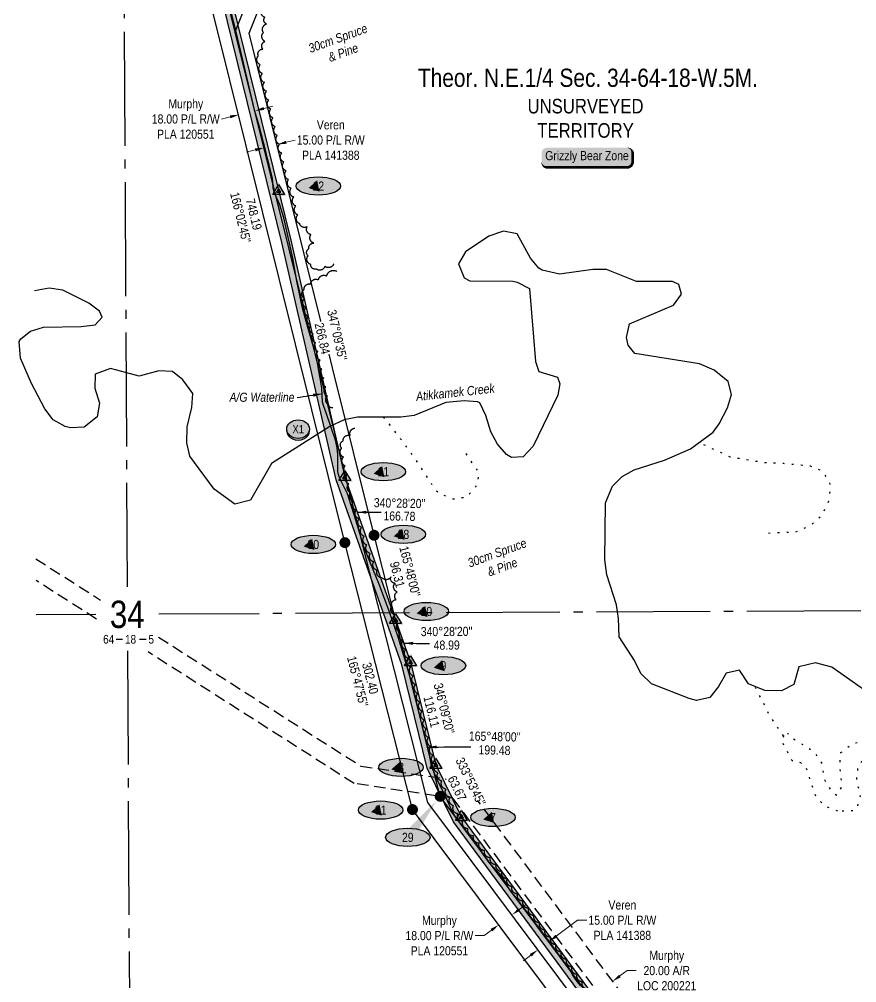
# Model space of a CAD drawing. Extents: x 522460 to 527368, y 6046501 to 6050026.
# Drawn here: x 523470 to 524389, y 6047888 to 6048945 of the extents above; entities that cross this region are included whole.
import ezdxf
from ezdxf.enums import TextEntityAlignment as Align

# ---------------------------------------------------------------- set-up
doc = ezdxf.new("R2010")
doc.units = 0
doc.header["$LTSCALE"] = 5
doc.header["$PDSIZE"] = 0.5
for name, pattern in [('0', [1, 1, 0]), ('foc-ACCESSROAD', [3.75, 2.5, -1.25]), ('foc-QUARTERLINE', [33, 25, -3, 2, -3]), ('foc-WHEELTRACKS', [2, 0.4, -1.6])]:
    doc.linetypes.add(name, pattern=pattern)
doc.layers.get('Defpoints').update_dxf_attribs({"color": 9})
for name, color, linetype in [('10', 1, 'Continuous'), ('9', 3, 'Continuous'), ('AS-PIPE-AG', 44, 'Continuous'), ('AS-PIPE-UG-T', 44, 'Continuous'), ('AS-WILDLIFE-BLOCK', 131, 'Continuous'), ('C-AR', 13, 'foc-ACCESSROAD'), ('C-RW', 13, 'Continuous'), ('C-SYMBOL', 7, 'Continuous'), ('F-RW', 190, 'Continuous'), ('L-BD1', 253, 'Continuous'), ('L-MON', 1, 'Continuous'), ('L-SECLBL', 7, 'Continuous'), ('L-SECQ', 8, 'foc-QUARTERLINE'), ('L-UNS-T', 3, 'Continuous'), ('P-CROSSINGS', 250, 'Continuous'), ('P-ELEVATION', 7, 'Continuous'), ('P-PROPOSED', 10, 'Continuous'), ('P-PROPOSED-H', 21, 'Continuous'), ('P-STATION', 7, 'Continuous'), ('T-BUSH', 110, '0'), ('T-BUSH-T', 110, 'Continuous'), ('T-WATER', 160, 'Continuous'), ('T-WATER-P3', 160, 'foc-WHEELTRACKS'), ('T-WATER-T', 170, 'Continuous')]:
    doc.layers.add(name, color=color, linetype=linetype)
for name, color, linetype, lineweight in [('C-AR-T', 13, 'Continuous', 9), ('C-RW-T', 13, 'Continuous', 9), ('F-RW-T', 190, 'Continuous', 9)]:
    doc.layers.add(name, color=color, linetype=linetype, lineweight=lineweight)
doc.styles.add('175L', font='ARIALN.TTF', dxfattribs={"height": 20})
doc.styles.add('80', font='ARIALN.TTF', dxfattribs={"height": 10})
doc.styles.add('80CG', font='ARIALN.TTF', dxfattribs={"height": 10})
doc.styles.add('80L', font='ARIALN.TTF', dxfattribs={"height": 10})
doc.styles.add('Crossing', font='ARIALN.TTF', dxfattribs={"height": 10})
doc.styles.add('foc-LtypeFont', font='ARIALN.TTF', dxfattribs={"height": 7.35})
doc.styles.add('SIMPLEX', font='ARIALN.TTF')
doc.linetypes.add('foc-TOPO-flowdirection-NOLINE', pattern='A,0,[">",foc-LtypeFont,S=0.3,R=0,X=0,Y=-0.945],-20,[">",foc-LtypeFont,S=0.3,R=0,X=0,Y=-0.945],0', length=20)
doc.dimstyles.new('Compass 5 000', dxfattribs={"dimscale": 5, "dimtxt": 9, "dimasz": 2, "dimexe": 0.2, "dimexo": 0.0625, "dimgap": 0.5, "dimtad": 0, "dimtih": 1, "dimtoh": 1, "dimzin": 0, "dimdsep": 46, "dimtxsty": '80CG', "dimcen": 0.1, "dimse1": 1, "dimse2": 1, "dimclrd": 256, "dimclrt": 256, "dimaunit": 1, "dimadec": 4, "dimazin": 0, "dimtfac": 0.06, "dimtofl": 0, "dimtmove": 0, "dimatfit": 1, "dimfxl": 0.2, "dimtolj": 1, "dimtzin": 0, "dimlwd": -1, "dimarcsym": 0})

# ---------------------------------------------------------------- blocks, each defined once
blk = doc.blocks.new('fdia')
at = {"color": 255, "const_width": 1}
blk.add_lwpolyline([(-0.5, 0, 1), (0.5, 0, 1)], format="xyb", close=True, dxfattribs=at)
blk = doc.blocks.new('Fdiaa')
blk.add_blockref('fdia', (0, 0))
blk = doc.blocks.new('fdib')
at = {"color": 1, "const_width": 1.6}
blk.add_lwpolyline([(-0.4, 0, 1), (0.4, 0, 1)], format="xyb", close=True, dxfattribs=at)
at = {"color": 1}
blk.add_circle((0, 0), 0.8, dxfattribs=at)
blk = doc.blocks.new('Fdibb')
blk.add_blockref('fdib', (0, 0))
blk = doc.blocks.new('fdicc')
for name in ['Fdibb', 'Fdiaa']:
    blk.add_blockref(name, (0, 0))
blk = doc.blocks.new('FDI')
blk.add_blockref('fdicc', (0, 0))
blk = doc.blocks.new('L-SECLBL')
at = {"layer": '9', "color": 7}
for p, q in [((-5.1, -27.8), (-12.3, -27.8)), ((20.7, -27.8), (13.5, -27.8))]:
    blk.add_line(p, q, dxfattribs=at)
at = {"layer": '10', "color": 2, "style": 'SIMPLEX'}
blk.add_attdef('SEC', text='', height=30, dxfattribs=at).set_placement((0, 0), align=Align.MIDDLE)
at = {"layer": '10', "color": 5, "style": '80L'}
blk.add_attdef('TWP', text='', height=9.5, dxfattribs=at).set_placement((-14.4, -27.4), align=Align.MIDDLE_RIGHT)
blk.add_attdef('RGE', text='', height=9.5, dxfattribs=at).set_placement((3.6, -27.4), align=Align.MIDDLE_CENTER)
blk.add_attdef('MER', text='', height=9.5, dxfattribs=at).set_placement((23.2, -27.4), align=Align.MIDDLE_LEFT)
blk = doc.blocks.new('*D372')
at = {"layer": 'C-RW-T', "transparency": 16777216}
for p, q in [((524018.6, 6047968.1), (524026.6, 6047974)), ((523988.2, 6047945.3), (523980.1, 6047939.3)), ((523980.1, 6047939.3), (523970.1, 6047939.3))]:
    blk.add_line(p, q, dxfattribs=at)
for points in [[(524017.6, 6047969.4), (524019.6, 6047966.7), (524010.6, 6047962.1)], [(523987.2, 6047946.7), (523989.2, 6047944), (523996.2, 6047951.3)]]:
    blk.add_solid(points, dxfattribs=at)
at = {"layer": 'Defpoints', "color": 0, "transparency": 16777216}
for p in [(524010.6, 6047962.1), (524033.4, 6047931.6), (524018.9, 6047920.8)]:
    blk.add_point(p, dxfattribs=at)
at = {"layer": 'C-RW-T', "transparency": 16777216, "insert": (523931, 6047939.3), "char_height": 10, "attachment_point": 5, "style": '80CG'}
blk.add_mtext('\\A1;Murphy\\P18.00 P/L R/W\\PPLA 120551', dxfattribs=at)
blk = doc.blocks.new('*D375')
at = {"layer": 'C-RW-T', "transparency": 16777216}
for p, q in [((523738.4, 6048847.2), (523748.1, 6048849.6)), ((523701.5, 6048838), (523691.8, 6048835.6))]:
    blk.add_line(p, q, dxfattribs=at)
for points in [[(523701.1, 6048839.6), (523701.9, 6048836.4), (523711.2, 6048840.4)], [(523738, 6048848.8), (523738.8, 6048845.5), (523728.7, 6048844.7)]]:
    blk.add_solid(points, dxfattribs=at)
at = {"layer": 'Defpoints', "color": 0, "transparency": 16777216}
for p in [(523711.2, 6048840.4), (523718.1, 6048812.5), (523735.6, 6048816.9)]:
    blk.add_point(p, dxfattribs=at)
at = {"layer": 'C-RW-T', "transparency": 16777216, "insert": (523652.7, 6048835.6), "char_height": 10, "attachment_point": 5, "style": '80CG'}
blk.add_mtext('\\A1;Murphy{\\A1;\\P18.00 P/L R/W\\PPLA 120551}', dxfattribs=at)
blk = doc.blocks.new('*D383')
at = {"layer": 'Defpoints', "color": 0, "transparency": 16777216}
for p in [(524051.2, 6047932.8), (524083, 6047890.1), (524071, 6047881.2)]:
    blk.add_point(p, dxfattribs=at)
at = {"layer": 'F-RW-T', "transparency": 16777216}
for p, q in [((524059.2, 6047938.8), (524082.6, 6047956.2)), ((524082.6, 6047956.2), (524092.6, 6047956.2)), ((524031.2, 6047917.8), (524023.1, 6047911.8))]:
    blk.add_line(p, q, dxfattribs=at)
for points in [[(524058.2, 6047940.1), (524060.2, 6047937.4), (524051.2, 6047932.8)], [(524030.2, 6047919.2), (524032.2, 6047916.5), (524039.2, 6047923.8)]]:
    blk.add_solid(points, dxfattribs=at)
at = {"layer": 'F-RW-T', "transparency": 16777216, "insert": (524131.7, 6047956.2), "char_height": 10, "attachment_point": 5, "style": '80CG'}
blk.add_mtext('\\A1;Veren\\P15.00 P/L R/W\\PPLA 141388', dxfattribs=at)
blk = doc.blocks.new('*D384')
at = {"layer": 'Defpoints', "color": 0, "transparency": 16777216}
for p in [(523753.3, 6048807.7), (523744.4, 6048781.4), (523759, 6048785)]:
    blk.add_point(p, dxfattribs=at)
at = {"layer": 'F-RW-T', "transparency": 16777216}
for p, q in [((523763, 6048810.1), (523772.7, 6048812.5)), ((523729, 6048801.7), (523719.3, 6048799.3))]:
    blk.add_line(p, q, dxfattribs=at)
for points in [[(523762.6, 6048811.7), (523763.4, 6048808.5), (523753.3, 6048807.7)], [(523728.6, 6048803.3), (523729.5, 6048800.1), (523738.8, 6048804.1)]]:
    blk.add_solid(points, dxfattribs=at)
at = {"layer": 'F-RW-T', "transparency": 16777216, "insert": (523811.8, 6048812.5), "char_height": 10, "attachment_point": 5, "style": '80CG'}
blk.add_mtext('\\A1;Veren\\P15.00 P/L R/W\\PPLA 141388', dxfattribs=at)
blk = doc.blocks.new('*U388')
h = blk.add_hatch(color=255)
edge = h.paths.add_edge_path()
edge.add_line((-44, -11.5), (44, -11.5))
edge.add_arc((44, -5.5), 6, 270, 360)
edge.add_line((50, -5.5), (50, 4))
edge.add_arc((44, 4), 6, 0, 90)
edge.add_line((44, 10), (-44, 10))
edge.add_arc((-44, 4), 6, 90, 180)
edge.add_line((-50, 4), (-50, -5.5))
edge.add_arc((-44, -5.5), 6, 180, 270)
at = {"color": 131, "flags": 128}
blk.add_lwpolyline([(-44, -11.5, 3, 3, 0), (44, -11.5, 3, 3, 0.414214), (50, -5.5, 3, 3, 0), (50, 4, 3, 0, 0.414214), (44, 10, 0, 0, 0), (-44, 10, 0, 0, 0.414214), (-50, 4, 0, 0, 0), (-50, -5.5, 0, 3, 0.414214)], format="xyseb", close=True, dxfattribs=at)
at = {"color": 131, "style": '80'}
blk.add_attdef('ENTER_TEXT_001', (-36, -5), '', height=10, dxfattribs=at)
blk = doc.blocks.new('TRIA')
blk.add_hatch(color=255).paths.add_polyline_path([(-0.04, 1.52), (-1.47, -0.87), (1.39, -0.87)])
blk = doc.blocks.new('Hybrid_EC')
at = {"color": 251}
for points in [[(-1.3, -0.74), (0, 1.42), (1.3, -0.74)], [(0.47, -0.26), (0, 0.53), (-0.47, -0.26)]]:
    blk.add_lwpolyline(points, close=True, dxfattribs=at)
at = {"layer": 'Defpoints'}
blk.add_circle((0, 0), 0.05, dxfattribs=at)
at = {"xscale": 1.2, "yscale": 1.2, "zscale": 1.2}
blk.add_blockref('TRIA', (0.05, 0.06), dxfattribs=at)
blk = doc.blocks.new('*U364')
at = {"layer": 'P-ELEVATION'}
h = blk.add_hatch(color=111, dxfattribs=at)
h.dxf.hatch_style = 1
edge = h.paths.add_edge_path()
edge.add_ellipse((0, 0), major_axis=(-24.4, 0), ratio=0.410256, start_angle=0, end_angle=360)
at = {"layer": 'P-ELEVATION', "color": 7, "flags": 128}
blk.add_lwpolyline([(0, 0, 12.5, 0, 0), (-10.7, -2.2, 0, 0, 0)], format="xyseb", dxfattribs=at)
at = {"layer": 'P-ELEVATION', "color": 7}
blk.add_ellipse((0, 0), major_axis=(-24.4, 0), ratio=0.410256, dxfattribs=at)
at = {"layer": 'P-ELEVATION', "style": '80'}
blk.add_attdef('ELEVATION', text='', height=10, dxfattribs=at).set_placement((0, 0), align=Align.MIDDLE_CENTER)
blk = doc.blocks.new('*U418')
at = {"layer": 'P-ELEVATION'}
h = blk.add_hatch(color=111, dxfattribs=at)
h.dxf.hatch_style = 1
edge = h.paths.add_edge_path()
edge.add_ellipse((0, 0), major_axis=(-24.4, 0), ratio=0.410256, start_angle=0, end_angle=360)
at = {"layer": 'P-ELEVATION', "color": 7, "flags": 128}
blk.add_lwpolyline([(0, 0, 12.5, 0, 0), (31.6, 40.3, 0, 0, 0)], format="xyseb", dxfattribs=at)
at = {"layer": 'P-ELEVATION', "color": 7}
blk.add_ellipse((0, 0), major_axis=(-24.4, 0), ratio=0.410256, dxfattribs=at)
at = {"layer": 'P-ELEVATION', "style": '80'}
blk.add_attdef('ELEVATION', text='', height=10, dxfattribs=at).set_placement((0, 0), align=Align.MIDDLE_CENTER)
blk = doc.blocks.new('*D484')
at = {"layer": 'C-AR-T', "transparency": 16777216}
for p, q in [((524128.9, 6047895), (524136.9, 6047900.9)), ((524136.9, 6047900.9), (524146.9, 6047900.9)), ((524096.9, 6047871), (524088.8, 6047865.1))]:
    blk.add_line(p, q, dxfattribs=at)
for points in [[(524127.9, 6047896.3), (524129.9, 6047893.6), (524120.9, 6047889)], [(524095.9, 6047872.4), (524097.9, 6047869.7), (524104.9, 6047877)]]:
    blk.add_solid(points, dxfattribs=at)
at = {"layer": 'Defpoints', "color": 0, "transparency": 16777216}
for p in [(524115.4, 6047896.3), (524120.9, 6047889), (524099.4, 6047884.4)]:
    blk.add_point(p, dxfattribs=at)
at = {"layer": 'C-AR-T', "transparency": 16777216, "insert": (524180.4, 6047900.9), "char_height": 10, "attachment_point": 5, "style": '80CG'}
blk.add_mtext('\\A1;Murphy\\P20.00 A/R\\PLOC 200221', dxfattribs=at)
blk = doc.blocks.new('xing2')
h = blk.add_hatch(color=50)
h.dxf.hatch_style = 1
edge = h.paths.add_edge_path()
edge.add_ellipse((0, 0), major_axis=(-12.5, 0), ratio=0.816297, start_angle=0, end_angle=360)
h = blk.add_hatch(color=250)
h.dxf.hatch_style = 1
edge = h.paths.add_edge_path()
edge.add_ellipse((0, -2), major_axis=(-12.5, 0), ratio=0.816297, start_angle=0, end_angle=180)
edge.add_line((12.5, -2), (12.5, 0))
edge.add_ellipse((0, 0), major_axis=(-12.5, 0), ratio=0.816297, start_angle=0, end_angle=180, ccw=False)
edge.add_line((-12.5, 0), (-12.5, -2))
at = {"color": 250}
blk.add_ellipse((0, 0), major_axis=(-12.5, 0), ratio=0.816297, dxfattribs=at)
blk.add_ellipse((0, -2), major_axis=(-12.5, 0), ratio=0.816297, start_param=0, end_param=3.141593, dxfattribs=at)
at = {"color": 250, "style": 'Crossing'}
blk.add_attdef('CROSSING', text='', height=9, dxfattribs=at).set_placement((0.1, 0), align=Align.MIDDLE_CENTER)
at = {"color": 250, "style": 'Crossing', "flags": 1}
for tag, p in [('OWNER', (0.1, -12.5)), ('DESCRIPTION', (0.1, -25.8)), ('LOCATION', (0.1, -39.3)), ('DWG_REF', (0.1, -52.8))]:
    blk.add_attdef(tag, text='', height=9, dxfattribs=at).set_placement(p, align=Align.MIDDLE_CENTER)

msp = doc.modelspace()

# ---------------------------------------------------------------- hatches: boundary and pattern name
at = {"layer": 'P-PROPOSED-H'}
h = msp.add_hatch(color=256, dxfattribs=at)
h.dxf.hatch_style = 1
h.paths.add_polyline_path([(523670.967, 6049096.484), (523767.918, 6048702.57), (523827.188, 6048442.534), (523899.271, 6048239.285), (523927.04, 6048126.604), (523955.042, 6048069.453), (524419.664, 6047439.985), (524627.06, 6047162.417), (524716.13, 6047035.953), (524786.162, 6046942.441), (524778.149, 6046936.468), (524707.869, 6047030.325), (524618.979, 6047156.533), (524411.639, 6047434.026), (523946.46, 6048064.253), (523917.592, 6048123.17), (523889.685, 6048236.411), (523817.573, 6048439.744), (523758.192, 6048700.265), (523660.686, 6049096.433)])

# ---------------------------------------------------------------- linework, layer by layer
at = {"layer": 'AS-PIPE-AG', "flags": 128}
msp.add_lwpolyline([(524086.289, 6047884.221), (524082.293, 6047889.03), (524079.473, 6047892.713), (524077.185, 6047896.302), (524075.108, 6047900.134), (524072.455, 6047904.513), (524069.093, 6047909.099), (524050.996, 6047933.512), (524032.86, 6047957.873), (524014.424, 6047982.018), (524010.115, 6047987.14), (524007.457, 6047990.815), (524005.47, 6047994.273), (524003.325, 6047998.128), (523999.942, 6048003.4), (523997.202, 6048006.961), (523986.855, 6048018.103), (523977.772, 6048030.238), (523977.634, 6048031.851), (523950.749, 6048066.858), (523947.918, 6048070.725), (523945.316, 6048075.327), (523943.183, 6048079.942), (523936.853, 6048093.741), (523929.888, 6048107.231), (523922.316, 6048124.887), (523921.68, 6048129.532), (523920.428, 6048135.726), (523913.104, 6048165.211), (523902.792, 6048208.756), (523894.478, 6048237.848), (523885.695, 6048266.789), (523875.884, 6048295.442), (523865.283, 6048323.91), (523848.056, 6048366.126), (523839.385, 6048395.247), (523830.288, 6048424.132), (523823.419, 6048437.389), (523821.322, 6048442.065), (523820.184, 6048445.566), (523819.63, 6048448.894), (523819.523, 6048451.779), (523819.585, 6048466.938), (523818.679, 6048474.828), (523816.95, 6048482.954), (523807.215, 6048511.874), (523804.04, 6048520.156), (523802.787, 6048524.979), (523802.111, 6048540.039), (523800.101, 6048551.118), (523799.332, 6048554.922), (523797.874, 6048563.873), (523796.732, 6048569.485), (523793.222, 6048584.229), (523784.977, 6048613.354), (523780.9, 6048627.967), (523774.728, 6048657.692), (523770.225, 6048682.804), (523763.737, 6048712.353), (523760.241, 6048727.07), (523755.987, 6048741.511), (523755.987, 6048741.511), (523749.771, 6048755.392), (523748.7, 6048760.182), (523748.355, 6048765.56), (523747.801, 6048770.352), (523744.051, 6048785.164), (523742.179, 6048793.422), (523740.404, 6048799.976), (523732.719, 6048829.463), (523728.348, 6048844.071), (523721.517, 6048873.735), (523714.725, 6048903.398), (523707.519, 6048932.958), (523699.871, 6048962.266)], dxfattribs=at)
at = {"layer": 'C-AR'}
for points in [[(523488.286, 6048352.904), (523559.173, 6048307.658)], [(523554.667, 6048286.819), (523488.41, 6048329.11)], [(523622.778, 6048267.06), (523844.739, 6048125.387), (523956.954, 6048108.588), (524193.858, 6047791.238), (524394.88, 6047521.975), (524429.493, 6047472.568), (524429.637, 6047437.522), (524378.681, 6047510.258), (524177.839, 6047779.28), (523945.857, 6048090.037), (523837.571, 6048106.248), (523611.315, 6048250.662)]]:
    msp.add_lwpolyline(points, dxfattribs=at)
at = {"layer": 'C-RW', "flags": 128}
msp.add_lwpolyline([(524143.423, 6047753.544), (523901.435, 6048077.664), (523827.288, 6048370.668), (523646.973, 6049096.366), (523665.489, 6049096.457), (523844.739, 6048375.044), (523917.996, 6048085.554), (524157.839, 6047764.307)], dxfattribs=at)
at = {"layer": 'F-RW', "flags": 128}
msp.add_lwpolyline([(524169.867, 6047773.308), (523931.814, 6048092.144), (523859.291, 6048378.753), (523859.291, 6048378.753), (523722.321, 6048929.86), (523788.874, 6049097.091), (523772.694, 6049096.981), (523706.608, 6048930.923), (523844.749, 6048375.106), (523918.013, 6048085.569), (524157.853, 6047764.34)], dxfattribs=at)
at = {"layer": 'L-SECQ'}
for p, q in [((523584.347, 6049096.195), (523588.398, 6048321.967)), ((523553.897, 6048291.817), (523488.607, 6048291.508)), ((524393.215, 6048295.788), (523623.144, 6048292.145)), ((523588.764, 6048252.004), (523592.762, 6047487.838))]:
    msp.add_line(p, q, dxfattribs=at)
at = {"layer": 'P-PROPOSED', "flags": 128}
msp.add_lwpolyline([(523670.967, 6049096.484), (523767.918, 6048702.57), (523827.188, 6048442.534), (523899.271, 6048239.285), (523927.04, 6048126.604), (523955.042, 6048069.453), (524419.664, 6047439.985), (524627.06, 6047162.417), (524716.13, 6047035.953), (524786.162, 6046942.441), (524778.149, 6046936.468), (524707.869, 6047030.325), (524618.979, 6047156.533), (524411.639, 6047434.026), (523946.46, 6048064.253), (523917.592, 6048123.17), (523889.685, 6048236.411), (523817.573, 6048439.744), (523758.192, 6048700.265), (523660.686, 6049096.433)], close=True, dxfattribs=at)
at = {"layer": 'T-BUSH', "flags": 128}
for points in [[(523815.048, 6048676.516, -0.52056705), (523805.374, 6048674.002, -0.52056705), (523795.86, 6048670.947, -0.52056705), (523789.84, 6048675.978, -0.52056705), (523786.82, 6048685.506, -0.52056705), (523787.854, 6048693.39, -0.52056705), (523793.368, 6048699.385, -0.52056705), (523789.991, 6048708.792, -0.52056705), (523786.011, 6048717.464, -0.52056705), (523777.738, 6048720.658, -0.52056705), (523775.549, 6048730.41, -0.52056705), (523773.359, 6048740.162, -0.52056705), (523771.169, 6048749.914, -0.52056705), (523768.321, 6048759.493, -0.52056705), (523765.438, 6048769.063, -0.52056705), (523762.714, 6048778.677, -0.52056705), (523760.327, 6048788.382, -0.52056705), (523757.939, 6048798.088, -0.52056705), (523755.552, 6048807.793, -0.52056705), (523753.164, 6048817.499, -0.52056705), (523750.776, 6048827.204, -0.52056705), (523748.389, 6048836.91, -0.52056705), (523746.001, 6048846.615, -0.52056705), (523743.636, 6048856.326, -0.52056705), (523741.27, 6048866.037, -0.52056705), (523738.908, 6048875.749, -0.52056705), (523736.685, 6048885.493, -0.52056705), (523734.461, 6048895.238, -0.52056705), (523732.237, 6048904.982, -0.52056705), (523737.243, 6048912.419, -0.52056705), (523739.563, 6048920.768, -0.52056705), (523737.944, 6048930.525, -0.52056705), (523741.272, 6048939.949, -0.52056705), (523739.517, 6048947.323, -0.52056705), (523736.386, 6048954.201, -0.52056705), (523740.928, 6048967.843, -0.52056705)], [(523814.173, 6048518.619, -0.52056705), (523809.772, 6048521.827, -0.52056705), (523808.036, 6048531.669, -0.52056705), (523806.373, 6048541.524, -0.52056705), (523804.086, 6048551.254, -0.52056705), (523801.972, 6048561.019, -0.52056705), (523800.02, 6048570.821, -0.52056705), (523797.6, 6048580.518, -0.52056705), (523795.098, 6048590.194, -0.52056705), (523792.511, 6048599.849, -0.52056705), (523789.924, 6048609.503, -0.52056705), (523787.211, 6048619.121, -0.52056705), (523784.486, 6048628.723, -0.52056705), (523782.931, 6048638.578, -0.52056705), (523782.582, 6048648.567, -0.52056705), (523789.473, 6048654.405, -0.52056705), (523798.269, 6048659.152, -0.52056705), (523807.323, 6048663.377, -0.52056705), (523818.477, 6048668.411, -0.52056705)], [(524412.853, 6047484.872, -0.52056705), (524414.014, 6047474.945, -0.52056705), (524415.1, 6047465.011, -0.52056705), (524411.617, 6047463.917, -0.52056705), (524402.389, 6047463.241, -0.52056705), (524397.07, 6047471.703, -0.52056705), (524391.684, 6047480.12, -0.52056705), (524385.816, 6047488.211, -0.52056705), (524379.95, 6047496.303, -0.52056705), (524374.094, 6047504.403, -0.52056705), (524368.311, 6047512.554, -0.52056705), (524362.402, 6047520.613, -0.52056705), (524356.312, 6047528.538, -0.52056705), (524349.888, 6047536.194, -0.52056705), (524343.942, 6047544.199, -0.52056705), (524338.625, 6047552.663, -0.52056705), (524332.64, 6047560.663, -0.52056705), (524326.597, 6047568.624, -0.52056705), (524320.553, 6047576.586, -0.52056705), (524314.754, 6047584.725, -0.52056705), (524308.989, 6047592.89, -0.52056705), (524303.223, 6047601.054, -0.52056705), (524297.319, 6047609.118, -0.52056705), (524291.397, 6047617.17, -0.52056705), (524285.475, 6047625.221, -0.52056705), (524279.712, 6047633.387, -0.52056705), (524273.974, 6047641.571, -0.52056705), (524268.236, 6047649.754, -0.52056705), (524262.037, 6047657.592, -0.52056705), (524255.781, 6047665.387, -0.52056705), (524249.525, 6047673.182, -0.52056705), (524243.731, 6047681.322, -0.52056705), (524242.602, 6047688.988, -0.52056705), (524250.067, 6047695.635, -0.52056705), (524257.532, 6047702.281, -0.52056705), (524257.796, 6047709.681, -0.52056705), (524251.87, 6047717.73, -0.52056705), (524245.943, 6047725.778, -0.52056705), (524240.285, 6047734.015, -0.52056705), (524234.728, 6047742.323, -0.52056705), (524229.172, 6047750.631, -0.52056705), (524221.165, 6047749.584, -0.52056705), (524212.249, 6047745.066, -0.52056705), (524203.333, 6047740.549, -0.52056705), (524196.503, 6047745.555, -0.52056705), (524190.369, 6047753.446, -0.52056705), (524183.803, 6047760.973, -0.52056705), (524177.38, 6047768.605, -0.52056705), (524171.75, 6047776.862, -0.52056705), (524165.86, 6047784.937, -0.52056705), (524159.97, 6047793.012, -0.52056705), (524154.08, 6047801.087, -0.52056705), (524148.138, 6047809.124, -0.52056705), (524142.173, 6047817.144, -0.52056705), (524136.208, 6047825.164, -0.52056705), (524130.244, 6047833.184, -0.52056705), (524124.281, 6047841.205, -0.52056705), (524118.317, 6047849.226, -0.52056705), (524112.344, 6047857.005, -0.52056705), (524106.217, 6047864.902, -0.52056705), (524100.09, 6047872.799, -0.52056705), (524093.963, 6047880.695, -0.52056705), (524087.86, 6047888.61, -0.52056705), (524082.123, 6047896.794, -0.52056705), (524076.494, 6047905.053, -0.52056705), (524070.683, 6047913.184, -0.52056705), (524064.812, 6047921.272, -0.52056705), (524058.94, 6047929.361, -0.52056705), (524053.061, 6047937.443, -0.52056705), (524047.024, 6047945.41, -0.52056705), (524040.988, 6047953.376, -0.52056705), (524034.952, 6047961.342, -0.52056705), (524028.891, 6047969.289, -0.52056705), (524022.829, 6047977.236, -0.52056705), (524016.719, 6047985.145, -0.52056705), (524010.713, 6047993.109, -0.52056705), (524005.489, 6048001.621, -0.52056705), (523999.77, 6048009.818, -0.52056705), (523993.233, 6048017.362, -0.52056705), (523986.702, 6048024.918, -0.52056705), (523980.636, 6048032.861, -0.52056705), (523974.542, 6048040.783, -0.52056705), (523968.446, 6048048.704, -0.52056705), (523962.349, 6048056.624, -0.52056705), (523956.678, 6048064.847, -0.52056705), (523951.059, 6048073.11, -0.52056705), (523946.516, 6048081.943, -0.52056705), (523942.666, 6048091.164, -0.52056705), (523938.172, 6048100.092, -0.52056705), (523933.678, 6048109.02, -0.52056705), (523929.405, 6048118.054, -0.52056705), (523926.101, 6048127.429, -0.52056705), (523923.864, 6048137.171, -0.52056705), (523921.503, 6048146.883, -0.52056705), (523919.129, 6048156.592, -0.52056705), (523916.755, 6048166.3, -0.52056705), (523914.38, 6048176.009, -0.52056705), (523912.004, 6048185.717, -0.52056705), (523909.629, 6048195.426, -0.52056705), (523907.253, 6048205.134, -0.52056705), (523904.783, 6048214.818, -0.52056705), (523902.128, 6048224.454, -0.52056705), (523899.473, 6048234.09, -0.52056705), (523896.738, 6048243.703, -0.52056705), (523893.876, 6048253.279, -0.52056705), (523891.014, 6048262.855, -0.52056705), (523888.092, 6048272.413, -0.52056705), (523885.021, 6048281.924, -0.52056705), (523881.95, 6048291.436, -0.52056705), (523878.879, 6048300.947, -0.52056705), (523883.485, 6048308.116, -0.52056705), (523884.785, 6048316.442, -0.52056705), (523882.107, 6048326.071, -0.52056705), (523877.735, 6048333.049, -0.52056705), (523868.107, 6048331.999, -0.52056705), (523862.685, 6048340.346, -0.52056705), (523858.865, 6048349.582, -0.52056705), (523855.045, 6048358.818, -0.52056705), (523851.225, 6048368.054, -0.52056705), (523848.361, 6048377.624, -0.52056705), (523845.6, 6048387.23, -0.52056705), (523842.812, 6048396.828, -0.52056705), (523839.714, 6048406.33, -0.52056705), (523836.616, 6048415.833, -0.52056705), (523833.517, 6048425.335, -0.52056705), (523831.527, 6048435.129, -0.52056705), (523829.562, 6048444.928, -0.52056705), (523827.598, 6048454.728, -0.52056705), (523825.633, 6048464.528, -0.52056705), (523823.668, 6048474.328, -0.52056705), (523825.303, 6048482.439, -0.52056705), (523833.166, 6048488.386, -0.52056705), (523838.169, 6048496.248, -0.52056705)]]:
    msp.add_lwpolyline(points, format="xyb", dxfattribs=at)
at = {"layer": 'T-WATER', "linetype": 'foc-TOPO-flowdirection-NOLINE', "flags": 128}
msp.add_lwpolyline([(524523.552, 6048254.55), (524517.959, 6048256.184), (524516.93, 6048267.571), (524520.332, 6048272.331), (524544.641, 6048289.171), (524548.812, 6048296.567), (524552.2, 6048302.575), (524551.582, 6048317.571), (524543.378, 6048334.8), (524529.815, 6048341.911), (524514.873, 6048340.629), (524498.029, 6048332.515), (524481.387, 6048327.704), (524429.718, 6048336.889), (524423.174, 6048336.082), (524409.467, 6048334.39), (524406.875, 6048329.687), (524406.227, 6048312.137), (524411.424, 6048304.604), (524423.388, 6048296.26), (524423.845, 6048295.942), (524429.635, 6048291.904), (524434.554, 6048277.726), (524434.494, 6048261.904), (524430.404, 6048241.593), (524423.767, 6048226.346), (524423.499, 6048225.731), (524413.534, 6048212.825), (524403.055, 6048207.637), (524396.959, 6048209.134), (524393.671, 6048211.429), (524361.373, 6048233.979), (524343.683, 6048238.662), (524325.145, 6048234.412), (524319.726, 6048214.794), (524306.478, 6048207.854), (524288.02, 6048208.274), (524270.009, 6048215.544), (524260.372, 6048230.523), (524245.646, 6048227.225), (524237.206, 6048212.658), (524227.803, 6048200.712), (524213.05, 6048197.556), (524205.146, 6048199.496), (524163.847, 6048215.777), (524152.06, 6048226.907), (524144.906, 6048241.28), (524128.276, 6048267.214), (524127.574, 6048287.473), (524126.436, 6048294.526), (524125.182, 6048302.297), (524114.739, 6048335.258), (524112.382, 6048351.837), (524113.132, 6048414.404), (524120.79, 6048432.568), (524131.483, 6048443.301), (524144.532, 6048450.715), (524177.787, 6048461.245), (524206.286, 6048473.722), (524231.408, 6048491.997), (524238.027, 6048501.158), (524246.877, 6048518.723), (524251.306, 6048533.235), (524247.764, 6048547.374), (524232.551, 6048560.104), (524216.439, 6048566.849), (524145.379, 6048578.426), (524138.095, 6048587.323), (524136.379, 6048595.785), (524139.402, 6048610.931), (524187.889, 6048631.175), (524196.45, 6048643.523), (524193.503, 6048653.942), (524186.704, 6048657.185), (524147.165, 6048657.392), (524114.159, 6048670.29), (524099.18, 6048670.29), (524062.705, 6048665.442), (524043.688, 6048669.812), (524040.122, 6048671.791), (524030.943, 6048682.965), (524016.474, 6048709.59), (524001.45, 6048712.367), (523985.105, 6048706.957), (523959.476, 6048689.982), (523951.857, 6048676.603), (523958.12, 6048661.326), (523964.259, 6048658.09), (524011.675, 6048657.644), (524016.428, 6048656.622), (524029.759, 6048649.525), (524036.488, 6048569.381), (524040.099, 6048558.622), (524060.705, 6048552.345), (524063.031, 6048544.977), (524060.994, 6048532.534), (524033.92, 6048476.612), (524022.831, 6048464.911), (524010.243, 6048464.249), (524004.762, 6048467.481), (523994.666, 6048478.588), (523987.376, 6048492.297), (523982.052, 6048510.356), (523975.327, 6048524.101), (523972.909, 6048525.122), (523957.987, 6048526.478), (523938.129, 6048524.327), (523903.385, 6048510.158), (523888.49, 6048508.38), (523841.06, 6048508.43), (523826.334, 6048505.443), (523810.733, 6048498.175), (523746.743, 6048457.587), (523723.646, 6048417.367), (523706.717, 6048412.783), (523683.863, 6048429.176), (523657, 6048465.54), (523653.813, 6048480.338), (523654.359, 6048497.643), (523659.297, 6048519.143), (523660.408, 6048534.307), (523649.509, 6048549.306), (523638.153, 6048558.401), (523623.135, 6048559.157), (523601.559, 6048553.526), (523586.745, 6048557.383), (523570.064, 6048561.728), (523553.148, 6048555.523), (523553.019, 6048540.069), (523558.028, 6048523.614), (523555.658, 6048508.582), (523541.304, 6048497.349), (523526.259, 6048496.496), (523520.522, 6048498.143), (523507.395, 6048505.453), (523498.178, 6048517.521), (523483.338, 6048545.339), (523471.463, 6048573.247), (523470.045, 6048591.41), (523471.749, 6048594.392), (523482.31, 6048602.623), (523496.668, 6048606.991), (523537.957, 6048607.737), (523553.169, 6048609.651), (523561.118, 6048618.184), (523558.242, 6048624.567), (523546.318, 6048633.654), (523517.657, 6048647.828), (523502.761, 6048650.09), (523486.747, 6048646.94)], dxfattribs=at)
at = {"layer": 'T-WATER', "flags": 128}
msp.add_lwpolyline([(524393.671, 6048211.429), (524361.373, 6048233.979), (524343.683, 6048238.662), (524325.145, 6048234.412), (524319.726, 6048214.794), (524306.478, 6048207.854), (524288.02, 6048208.274), (524270.009, 6048215.544), (524260.372, 6048230.523), (524245.646, 6048227.225), (524237.206, 6048212.658), (524227.803, 6048200.712), (524213.05, 6048197.556), (524205.146, 6048199.496), (524163.847, 6048215.777), (524152.06, 6048226.907), (524144.906, 6048241.28), (524128.276, 6048267.214), (524127.574, 6048287.473), (524126.436, 6048294.526), (524125.182, 6048302.297), (524114.739, 6048335.258), (524112.382, 6048351.837), (524113.132, 6048414.404), (524120.79, 6048432.568), (524131.483, 6048443.301), (524144.532, 6048450.715), (524177.787, 6048461.245), (524206.286, 6048473.722), (524231.408, 6048491.997), (524238.027, 6048501.158), (524246.877, 6048518.723), (524251.306, 6048533.235), (524247.764, 6048547.374), (524232.551, 6048560.104), (524216.439, 6048566.849), (524145.379, 6048578.426), (524138.095, 6048587.323), (524136.379, 6048595.785), (524139.402, 6048610.931), (524187.889, 6048631.175), (524196.45, 6048643.523), (524193.503, 6048653.942), (524186.704, 6048657.185), (524147.165, 6048657.392), (524114.159, 6048670.29), (524099.18, 6048670.29), (524062.705, 6048665.442), (524043.688, 6048669.812), (524040.122, 6048671.791), (524030.943, 6048682.965), (524016.474, 6048709.59), (524001.45, 6048712.367), (523985.105, 6048706.957), (523959.476, 6048689.982), (523951.857, 6048676.603), (523958.12, 6048661.326), (523964.259, 6048658.09), (524011.675, 6048657.644), (524016.428, 6048656.622), (524029.759, 6048649.525), (524036.488, 6048569.381), (524040.099, 6048558.622), (524060.705, 6048552.345), (524063.031, 6048544.977), (524060.994, 6048532.534), (524033.92, 6048476.612), (524022.831, 6048464.911), (524010.243, 6048464.249), (524004.762, 6048467.481), (523994.666, 6048478.588), (523987.376, 6048492.297), (523982.052, 6048510.356), (523975.327, 6048524.101), (523972.909, 6048525.122), (523957.987, 6048526.478), (523938.129, 6048524.327), (523903.385, 6048510.158), (523888.49, 6048508.38), (523841.06, 6048508.43), (523826.334, 6048505.443), (523810.733, 6048498.175), (523746.743, 6048457.587), (523723.646, 6048417.367), (523706.717, 6048412.783), (523683.863, 6048429.176), (523657, 6048465.54), (523653.813, 6048480.338), (523654.359, 6048497.643), (523659.297, 6048519.143), (523660.408, 6048534.307), (523649.509, 6048549.306), (523638.153, 6048558.401), (523623.135, 6048559.157), (523601.559, 6048553.526), (523586.745, 6048557.383), (523570.064, 6048561.728), (523553.148, 6048555.523), (523553.019, 6048540.069), (523558.028, 6048523.614), (523555.658, 6048508.582), (523541.304, 6048497.349), (523526.259, 6048496.496), (523520.522, 6048498.143), (523507.395, 6048505.453), (523498.178, 6048517.521), (523483.338, 6048545.339), (523471.463, 6048573.247), (523470.045, 6048591.41), (523471.749, 6048594.392), (523482.31, 6048602.623), (523496.668, 6048606.991), (523537.957, 6048607.737), (523553.169, 6048609.651), (523561.118, 6048618.184), (523558.242, 6048624.567), (523546.318, 6048633.654), (523517.657, 6048647.828), (523502.761, 6048650.09), (523486.747, 6048646.94)], dxfattribs=at)
at = {"layer": 'T-WATER-P3', "flags": 128}
for points in [[(523960.135, 6048468.416), (523973.656, 6048447.912), (523973.053, 6048435.039), (523960.809, 6048420.54), (523945.932, 6048418.238), (523930.553, 6048424.887), (523927.445, 6048427.456), (523911.21, 6048452.357), (523899.3, 6048470.313), (523874.325, 6048503.093), (523869.122, 6048508.398)], [(524292.042, 6048381.2), (524321.823, 6048382.573), (524338.531, 6048389.369), (524350.752, 6048400.995), (524358.407, 6048416.435), (524360.356, 6048431.562), (524359.436, 6048435.955), (524351.83, 6048448.671), (524338.083, 6048454.6), (524308.718, 6048457.42), (524286.414, 6048458.467), (524250.005, 6048464.535), (524215.75, 6048480.604)], [(524308.691, 6048158.248), (524293.399, 6048180.892), (524277.295, 6048212.602)]]:
    msp.add_lwpolyline(points, dxfattribs=at)
msp.add_lwpolyline([(524368.036, 6048076.034), (524353.959, 6048081.316), (524343.88, 6048092.32), (524333.399, 6048123.454), (524327.52, 6048128.96), (524318.136, 6048131.211), (524306.251, 6048153.664), (524311.804, 6048164.099), (524314.803, 6048158.136), (524341.875, 6048141.482), (524350.046, 6048128.863), (524353.756, 6048109.835), (524361.601, 6048097.119), (524367.018, 6048093.414), (524371.952, 6048101.93), (524372.615, 6048105.847), (524370.232, 6048125.441), (524371.485, 6048140.156), (524383.078, 6048149.447), (524393.992, 6048152.807), (524414.918, 6048158.423), (524424.092, 6048169.548), (524424.608, 6048170.174), (524438.513, 6048175.806), (524441.541, 6048160.559), (524430.364, 6048151.081), (524424.208, 6048148.128), (524402.183, 6048137.597), (524394.113, 6048130.185), (524390.203, 6048125.648), (524388.453, 6048110.575), (524392.628, 6048092.533), (524388.498, 6048078.167), (524385.324, 6048076.179), (524368.036, 6048076.034)], close=True, dxfattribs=at)

# ---------------------------------------------------------------- block references
at = {"layer": 'AS-WILDLIFE-BLOCK'}
ref = msp.add_blockref('*U388', (524092.977, 6048794.066), dxfattribs=dict(at, xscale=0.99948771, yscale=0.99948771, zscale=0.99948771))
ref.add_attrib('ENTER_TEXT_001', 'Grizzly Bear Zone', (524047.09, 6048790.449), dxfattribs={"layer": '0', "color": 131, "height": 9.99488, "style": '80'})
at = {"layer": 'L-MON'}
for name, p, xscale, yscale, zscale in [('Hybrid_EC', (523754.624, 6048756.586), 5, 5, 5), ('Hybrid_EC', (523827.188, 6048442.534), 5, 5, 5), ('FDI', (523859.291, 6048378.753), 4.99743855, 4.99743855, 4.99743855), ('FDI', (523827.288, 6048370.668), 5, 5, 5), ('Hybrid_EC', (523899.271, 6048239.285), 5, 5, 5), ('FDI', (523901.435, 6048077.664), 5, 5, 5)]:
    msp.add_blockref(name, p, dxfattribs=dict(at, xscale=xscale, yscale=yscale, zscale=zscale))
at = {"layer": 'L-MON', "color": 5, "xscale": 4.99743855, "yscale": 4.99743855, "zscale": 4.99743855}
msp.add_blockref('Hybrid_EC', (523882.905, 6048285.431), dxfattribs=at)
at = {"layer": 'L-SECLBL'}
msp.add_blockref('L-SECLBL', (523588.544, 6048291.983), dxfattribs=at).add_auto_attribs({'SEC': '34', 'TWP': '64', 'RGE': '18', 'MER': '5'})
at = {"layer": 'P-CROSSINGS', "color": 1, "linetype": 'ByBlock', "xscale": 0.99948771, "yscale": 0.99948771, "zscale": 0.99948771}
msp.add_blockref('xing2', (523775.998, 6048495.254), dxfattribs=at).add_auto_attribs({'CROSSING': 'X1'})
at = {"layer": 'P-STATION', "xscale": 0.99948771, "yscale": 0.99948771, "zscale": 0.99948771}
for p, values in [((523798.142, 6048762.052), {'ELEVATION': '12'}), ((523869.422, 6048448.547), {'ELEVATION': '11'}), ((523891.494, 6048379.82), {'ELEVATION': '28'}), ((523792.631, 6048368.685), {'ELEVATION': '30'}), ((523916.678, 6048295.093), {'ELEVATION': '10'}), ((523935.407, 6048235.623), {'ELEVATION': '9'}), ((523888.914, 6048123.954), {'ELEVATION': '8'}), ((523866.549, 6048077.112), {'ELEVATION': '31'})]:
    msp.add_blockref('*U364', p, dxfattribs=at).add_auto_attribs(values)

# ---------------------------------------------------------------- texts
at = {"layer": 'AS-PIPE-UG-T', "insert": (523700.715, 6048535.278), "char_height": 9.99488, "attachment_point": 1, "style": '80L'}
msp.add_mtext_dynamic_manual_height_columns('{\\fArial Narrow|b0|i1|c0|p34;A/G Waterline}', width=70.38222, gutter_width=49.974, heights=[0], dxfattribs=at)
at = {"layer": 'C-SYMBOL', "color": 3, "style": '175L'}
msp.add_text('Theor. N.E.1/4 Sec. 34-64-18-W.5M.', height=20, dxfattribs=at).set_placement((524093.921, 6048864.905), align=Align.BOTTOM_CENTER)
at = {"layer": 'L-BD1', "style": '80L'}
for s, height, rotation, p in [("166°02'45''", 9.99488, 283.9537, (523712.876, 6048727.511)), ('748.19', 9.9949, 283.9537, (523727.426, 6048731.126)), ("340°28'20''", 9.99488, 358.918337, (523887.389, 6048414.012)), ('166.78', 9.9949, 358.918337, (523887.121, 6048399.772)), ("165°48'00''", 9.99488, 284.2, (523898.681, 6048339.117)), ('96.31', 9.9949, 284.2, (523884.874, 6048335.623)), ("340°28'20''", 9.99488, 0.283331, (523938.921, 6048273.164)), ('48.99', 9.9949, 0.283331, (523938.995, 6048258.172)), ("165°47'55''", 9.99488, 284.201, (523841.349, 6048218.343)), ('302.40', 9.9949, 284.201, (523855.157, 6048221.837)), ("346°09'20''", 9.99488, 283.8441, (523936.204, 6048188.624)), ('116.11', 9.9949, 283.8441, (523922.375, 6048185.216)), ("165°48'00''", 9.99488, 358.850077, (523991.714, 6048157.875)), ('199.48', 9.9949, 358.850077, (523991.413, 6048142.886))]:
    msp.add_text(s, height=height, rotation=rotation, dxfattribs=at).set_placement(p, align=Align.MIDDLE)
at = {"layer": 'L-UNS-T', "color": 3, "insert": (524091.317, 6048836.32), "char_height": 16, "attachment_point": 5, "style": '80L'}
msp.add_mtext_dynamic_manual_height_columns('UNSURVEYED TERRITORY', width=126.34899, gutter_width=47.476, heights=[0], dxfattribs=at)
at = {"layer": 'T-BUSH-T', "char_height": 10.00512, "attachment_point": 1, "rotation": 19.997104, "style": '80L'}
for insert in [(523785.84, 6048917.304), (523960.468, 6048352.502)]:
    msp.add_mtext_dynamic_manual_height_columns('\\pi0.32948;{\\fArial Narrow|b0|i1|c0|p34;30cm Spruce \\P\\pi17.34706;& Pine}', width=67.27561, gutter_width=44.977, heights=[0], dxfattribs=dict(at, insert=insert))
at = {"layer": 'T-WATER-T', "insert": (523904.783, 6048536.013), "char_height": 10.00512, "attachment_point": 1, "rotation": 6.18236, "style": '80L'}
msp.add_mtext_dynamic_manual_height_columns('{\\fArial Narrow|b0|i1|c0|p34;Atikkamek Creek}', width=87.24491, gutter_width=44.977, heights=[0], dxfattribs=at)

# ---------------------------------------------------------------- dimensions: what is measured, and where the dimension line sits
at = {"layer": 'C-AR-T'}
dim = msp.add_aligned_dim(p1=(524099.383, 6047884.378), p2=(524115.401, 6047896.336), distance=-9.176, text='Murphy\\P20.00 A/R\\PLOC 200221', dimstyle='Compass 5 000', dxfattribs=at)
dim.commit()
dim.dimension.update_dxf_attribs({"geometry": '*D484', "text_midpoint": (524180.43, 6047900.947)})
at = {"layer": 'C-RW-T'}
dim = msp.add_aligned_dim(p1=(523735.586, 6048816.855), p2=(523718.123, 6048812.518), distance=-28.739, text='Murphy{\\A1;\\P18.00 P/L R/W\\PPLA 120551}', dimstyle='Compass 5 000', dxfattribs=at)
dim.commit()
dim.dimension.update_dxf_attribs({"geometry": '*D375', "text_midpoint": (523652.7, 6048835.59)})
dim = msp.add_linear_dim(base=(524010.618, 6047962.073), p1=(524018.937, 6047920.806), p2=(524033.373, 6047931.578), angle=36.729816, text='Murphy\\P18.00 P/L R/W\\PPLA 120551', dimstyle='Compass 5 000', dxfattribs=at)
dim.commit()
dim.dimension.update_dxf_attribs({"geometry": '*D372', "text_midpoint": (523931.042, 6047939.322), "dimtype": 161})
at = {"layer": 'F-RW-T'}
for base, p1, p2, angle, picture, middle in [((523753.318, 6048807.719), (523744.393, 6048781.393), (523758.957, 6048785.01), 13.946332, '*D384', (523811.814, 6048812.539)), ((524051.203, 6047932.778), (524070.994, 6047881.16), (524083.023, 6047890.135), 36.729796, '*D383', (524131.704, 6047956.219))]:
    dim = msp.add_linear_dim(base=base, p1=p1, p2=p2, angle=angle, text='Veren\\P15.00 P/L R/W\\PPLA 141388', dimstyle='Compass 5 000', dxfattribs=at)
    dim.commit()
    dim.dimension.update_dxf_attribs({"geometry": picture, "text_midpoint": middle, "dimtype": 161})

# ---------------------------------------------------------------- leaders
at = {"layer": 'AS-PIPE-UG-T', "path_type": 1}
msp.add_leader([(523802.382, 6048533.991), (523774.781, 6048529.541)], dimstyle='Compass 5 000', override={"dimgap": 0.5, "dimtad": 0}, dxfattribs=at)
at = {"layer": 'L-BD1', "color": 5, "path_type": 1}
for points in [[(523840.87, 6048403.954), (523867.181, 6048404.201)], [(523891.847, 6048260.218), (523920.113, 6048260.033)]]:
    msp.add_leader(points, dimstyle='Compass 5 000', override={"dimgap": 0.5, "dimtad": 0}, dxfattribs=at)
at = {"layer": 'L-BD1', "path_type": 1}
msp.add_leader([(523918.126, 6048146.241), (523965.515, 6048146.624)], dimstyle='Compass 5 000', override={"dimgap": 0.5, "dimtad": 0}, dxfattribs=at)

# ---------------------------------------------------------------- next in the draw order: texts
at = {"layer": 'L-BD1', "char_height": 9.99488, "attachment_point": 2, "style": '80L', "bg_fill": 3, "box_fill_scale": 1.1, "bg_fill_color": 256, "bg_fill_transparency": 0}
for s, insert, width, rotation in [("347°09'35'' 266.84", (523823.787, 6048599.633), 34.76514, 282.84), ("333°53'45'' 63.67", (523969.869, 6048110.56), 41.41616, 296.1039)]:
    msp.add_mtext(s, dxfattribs=dict(at, insert=insert, width=width, rotation=rotation))

# ---------------------------------------------------------------- next in the draw order: block references
at = {"layer": 'L-MON'}
for name, p, xscale, yscale, zscale in [('Hybrid_EC', (523927.04, 6048126.604), 5, 5, 5), ('FDI', (523931.814, 6048092.144), 4.99743855, 4.99743855, 4.99743855), ('Hybrid_EC', (523955.042, 6048069.453), 5, 5, 5)]:
    msp.add_blockref(name, p, dxfattribs=dict(at, xscale=xscale, yscale=yscale, zscale=zscale))
at = {"layer": 'P-STATION', "xscale": 0.99948771, "yscale": 0.99948771, "zscale": 0.99948771}
for name, p, values in [('*U418', (523896.29, 6048047.153), {'ELEVATION': '29'}), ('*U364', (523989.794, 6048069.028), {'ELEVATION': '7'})]:
    msp.add_blockref(name, p, dxfattribs=at).add_auto_attribs(values)

doc.saveas('drawing.dxf')
